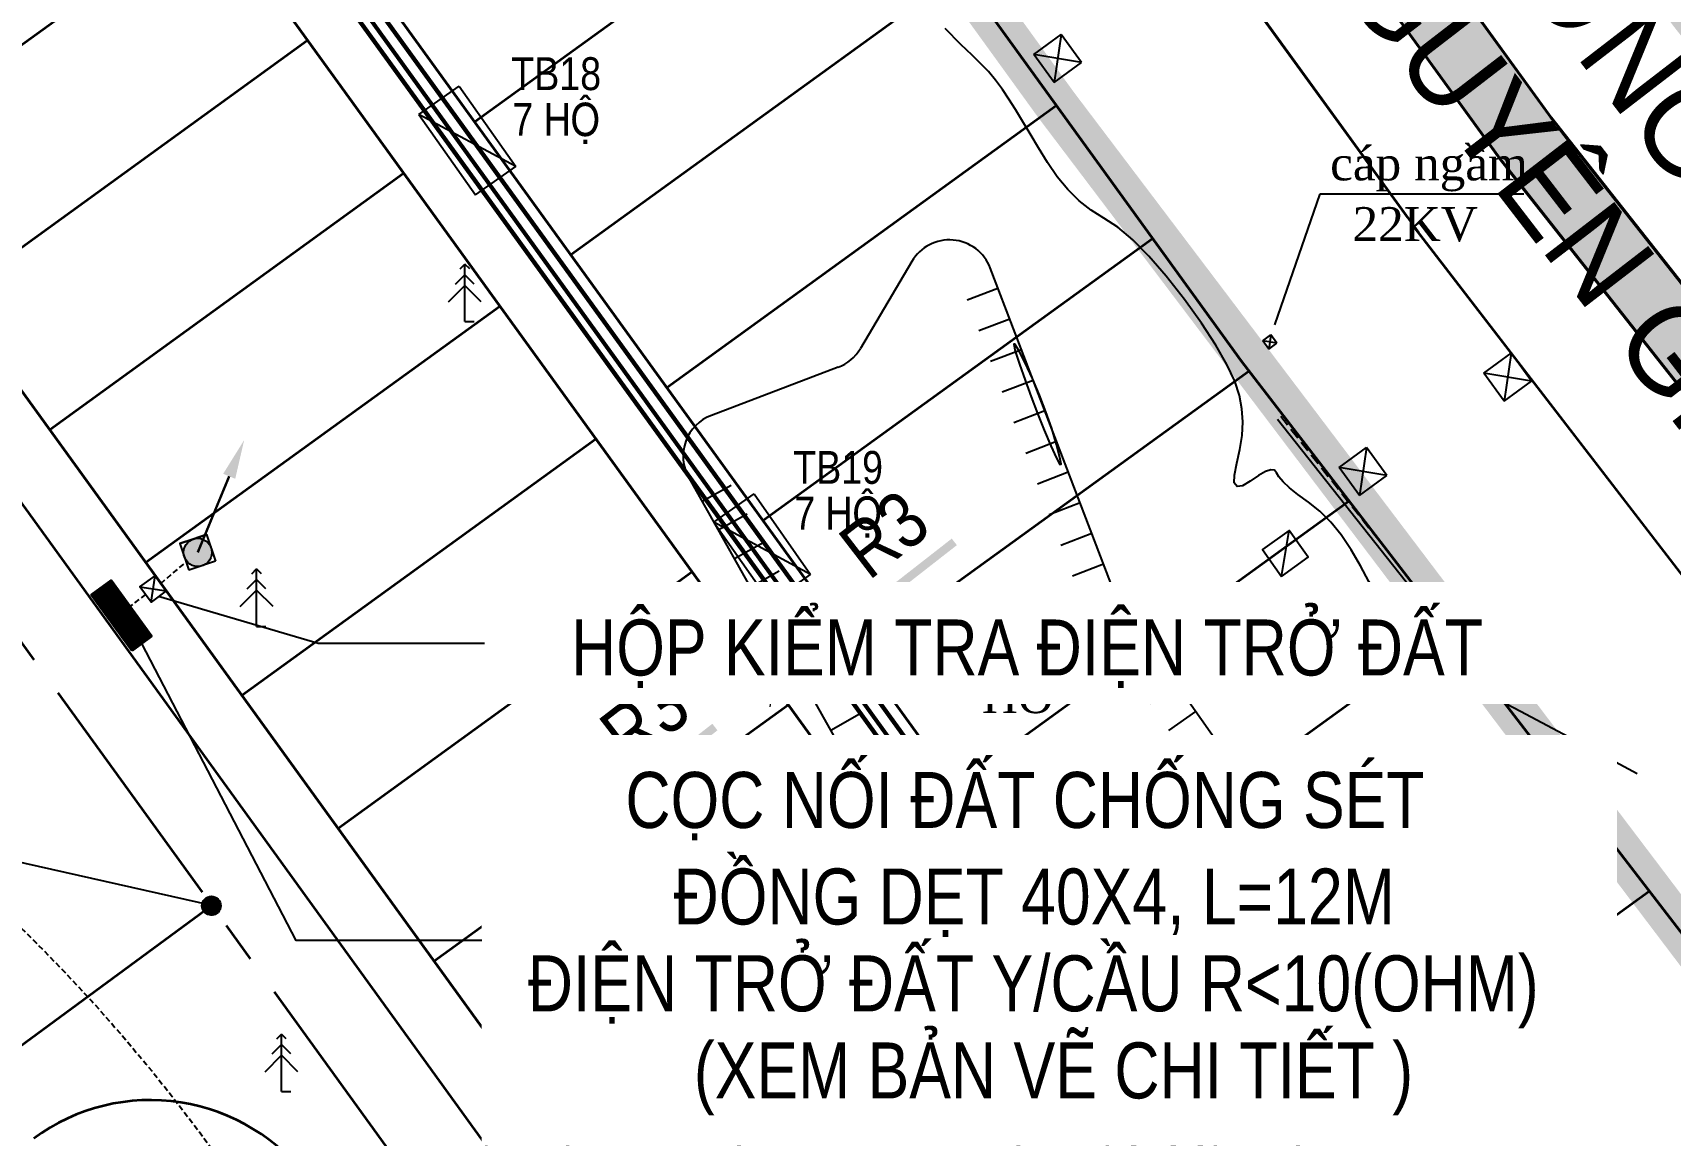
# Model space of a CAD drawing. Extents: x 22709 to 568895, y -41029 to 1932533.
# Drawn here: x 560950.2 to 561025.1, y 1930991.2 to 1931041.6 of the extents above; entities that cross this region are included whole.
import ezdxf
from ezdxf.enums import TextEntityAlignment as Align

# ---------------------------------------------------------------- set-up
doc = ezdxf.new("R2010")
doc.units = ezdxf.units.MI
doc.header["$MEASUREMENT"] = 0
doc.set_wipeout_variables(frame=1)
doc.header["$PDMODE"] = 1
for name, pattern in [('BORDER2', [0.875, 0.25, -0.125, 0.25, -0.125, 0, -0.125]), ('CENTER2', [1.125, 0.75, -0.125, 0.125, -0.125]), ('CONTINOUS', [0]), ('DASHED', [0.75, 0.5, -0.25]), ('DASHED2', [0.375, 0.25, -0.125]), ('DASHEDX2', [1.5, 1, -0.5])]:
    doc.linetypes.add(name, pattern=pattern)
doc.layers.get('0').update_dxf_attribs({"color": 8, "linetype": 'CONTINUOUS'})
doc.layers.get('DEFPOINTS').update_dxf_attribs({"color": 8, "linetype": 'CONTINUOUS'})
for name, color, linetype in [('1-chieurong', 8, 'CONTINUOUS'), ('1-cotTK', 8, 'CONTINUOUS'), ('1-RANH GIOI QH DX', 8, 'BORDER2'), ('CHUDIEN', 8, 'CONTINUOUS'), ('DIA VAT', 8, 'CONTINOUS'), ('DIA VAT.MOI', 8, 'CONTINUOUS'), ('DM CON', 8, 'CONTINUOUS'), ('ELEC - TEXT', 84, 'CONTINUOUS'), ('ELECTRICAL DEVICE', 140, 'CONTINUOUS'), ('GPC', 8, 'CONTINUOUS'), ('ho', 8, 'CONTINUOUS'), ('ho bom', 8, 'CONTINUOUS'), ('hoga', 8, 'CONTINUOUS'), ('lang mo', 8, 'CONTINUOUS'), ('LE DUONG', 8, 'CONTINUOUS'), ('LE DUONG.QH', 8, 'CONTINUOUS'), ('MATCAT', 8, 'CONTINUOUS'), ('Phan cach.QH', 8, 'CONTINUOUS'), ('PHI LAO', 8, 'CONTINUOUS'), ('Thietbidien', 8, 'CONTINUOUS')]:
    doc.layers.add(name, color=color, linetype=linetype)
for name, color, linetype, lineweight in [('1-nghiktHC', 8, 'CONTINUOUS', 60), ('10-TIM', 8, 'CENTER2', 35), ('13-PLO', 8, 'CONTINUOUS', 35), ('4-LE TRONG', 8, 'CONTINUOUS', 40), ('7-LE NGOAI', 8, 'CONTINUOUS', 35), ('7-TEXT', 8, 'CONTINUOUS', 0), ('84- CX DAI PHAN CACH', 8, 'CONTINUOUS', 50), ('CHONG SET', 50, 'CONTINUOUS', 35), ('D-S-DÂY ĐIỆN 1.5', 200, 'DASHED2', 40), ('EC04', 8, 'CONTINUOUS', 53), ('hlengoai', 8, 'CONTINUOUS', 0), ('hletrong', 8, 'CONTINUOUS', 0)]:
    doc.layers.add(name, color=color, linetype=linetype, lineweight=lineweight)
doc.styles.add('HELV', font='VHHELS.TTF')
doc.styles.add('HHH', font='VNTIMEI.TTF', dxfattribs={"height": 0.5})
doc.styles.add('K1', font='VHARIALN.TTF', dxfattribs={"height": 250})
doc.styles.add('L1', font='vntimeh.shx', dxfattribs={"width": 0.7})
doc.styles.get("Standard").update_dxf_attribs({"font": 'vntimeh.shx'})
doc.styles.add('Tung', font='VHARIAL.TTF', dxfattribs={"width": 0.8})
doc.styles.add('VNARIAL', font='VHARIALN.TTF')
doc.linetypes.add('EN04M', pattern='A,4.505488999999998,-0.8899729999999998,2.289536999999999,[1,CHEO22.shx,S=0.8981279999999999,R=0,X=0,Y=0.012726],2.215951,-0.9474869999999999,["0.4KV",Standard,S=2,R=359.997854,X=0,Y=-0.8124119999999999],-8.615751,2.099565999999998,[1,CHEO22.shx,S=0.8981279999999999,R=0,X=0,Y=-0.055311],2.405923,-0.8899729999999998', length=24.85965)
doc.dimstyles.new('chieu rong', dxfattribs={"dimtxt": 1.5, "dimasz": 1.5, "dimexe": 1, "dimexo": 1, "dimgap": 0.3, "dimtad": 1, "dimdec": 1, "dimzin": 0, "dimdsep": 46, "dimtxsty": 'L1', "dimblk": 'OBLIQUE', "dimcen": 1, "dimclrd": 37, "dimclre": 37, "dimclrt": 7, "dimadec": 0, "dimazin": 0, "dimtfac": 1, "dimtdec": 1, "dimtofl": 0, "dimtmove": 2, "dimatfit": 3, "dimldrblk": 'ARCHTICK', "dimfxl": 1, "dimtfill": 1, "dimtolj": 1, "dimtzin": 0, "dimlwd": 5, "dimlwe": 5, "dimarcsym": 0})
doc.dimstyles.get("Standard").update_dxf_attribs({"dimtxt": 0.18, "dimasz": 0.18, "dimexe": 0.18, "dimexo": 0.0625, "dimgap": 0.09, "dimtad": 0, "dimtih": 1, "dimtoh": 1, "dimdec": 4, "dimzin": 0, "dimdsep": 46, "dimtxsty": 'Standard', "dimcen": 0.09, "dimadec": 0, "dimazin": 0, "dimtfac": 1, "dimtdec": 4, "dimtofl": 0, "dimtmove": 0, "dimatfit": 3, "dimfxl": 1, "dimtolj": 1, "dimtzin": 0, "dimarcsym": 0})
pattern_1 = [(37.5, (561075.492941, 1927460.097698), (-0.0188980074328825, 0.5780471307039475), [0, -0.456, 0, -0.51, 0, -0.4875]), (7.499999999999999, (561075.492941, 1927460.097698), (0.5309330115803182, 0.8466438195689221), [0, -0.2459999999999999, 0, -0.4110000000000001, 0, -0.1575]), (327.5, (561075.1239410001, 1927460.097698), (0.9342425585254485, 0.0016977160610895), [0, -0.15, 0, -0.5400000000000001, 0, -0.705]), (317.5, (561075.1239410001, 1927460.097698), (0.901837981371688, 0.2633026694802748), [0, -0.075, 0, -0.354, 0, -0.4050000000000001])]
pattern_2 = [(81.09348963631521, (571712.7123730296, 1931486.913922888), (-0.0017366172891872, 0.0002721491797756), [])]

# ---------------------------------------------------------------- blocks, each defined once
blk = doc.blocks.new('hg')
at = {"layer": 'hoga'}
for p, q in [((568234.7607970869, 1931184.467451771, -3.140999999923204), (568236.008326476, 1931185.379229732, -3.140999999923204)), ((568236.008326476, 1931185.379229732, -3.140999999999999), (568235.6963093587, 1931183.187448192, -0.0489999999999999)), ((568236.9438387477, 1931184.099226152, -0.0489999999999999), (568236.008326476, 1931185.379229732, -3.140999999999999)), ((568236.9438387479, 1931184.099226152, -0.0489999999999999), (568234.7607970871, 1931184.467451771, -0.0489999999999999)), ((568235.6963093587, 1931183.187448192, -0.0489999999999999), (568234.7607970871, 1931184.467451771, -3.140999999999999)), ((568235.6963093585, 1931183.187448192, -0.0489999999999999), (568236.9438387477, 1931184.099226152, -0.0489999999999999))]:
    blk.add_line(p, q, dxfattribs=at)
blk = doc.blocks.new('hgd')
at = {"layer": 'hoga'}
for p, q in [((568281.1367437508, 1931129.128233843, 2.677200000023038), (568281.5110025676, 1931129.401767231, 2.677200000023038)), ((568281.5110025676, 1931129.401767231, 2.677199999999999), (568281.4173974325, 1931128.744232769, 3.604799999999999)), ((568281.7916562492, 1931129.017766157, 3.604799999999999), (568281.5110025676, 1931129.401767231, 2.677199999999999)), ((568281.7916562492, 1931129.017766157, 3.604799999999999), (568281.1367437508, 1931129.128233843, 3.604799999999999)), ((568281.4173974325, 1931128.744232769, 3.604799999999999), (568281.1367437508, 1931129.128233843, 2.677199999999999)), ((568281.4173974325, 1931128.744232769, 3.604800000023037), (568281.7916562492, 1931129.017766157, 3.604800000023037))]:
    blk.add_line(p, q, dxfattribs=at)
blk = doc.blocks.new('t')
at = {"layer": 'ho bom', "color": 250}
blk.add_line((0, 1.511998207308351), (0, 0), dxfattribs=at)
blk = doc.blocks.new('ht')
at = {"layer": 'DIA VAT'}
for p, q in [((568284.6123292777, 1930957.260365096), (568285.5808112726, 1930957.532663707)), ((568286.9556271106, 1930957.260365096), (568284.6123292777, 1930957.260365096)), ((568284.6123292777, 1930957.260365096), (568285.5808112726, 1930956.988066484)), ((568287.7975409201, 1930957.260365096), (568290.140838753, 1930957.260365096)), ((568290.140838753, 1930957.260365096), (568289.172356758, 1930957.532663707)), ((568290.140838753, 1930957.260365096), (568289.172356758, 1930956.988066484))]:
    blk.add_line(p, q, dxfattribs=at)
blk.add_circle((568287.3765840153, 1930957.260365096), 0.4209569047753208, dxfattribs=at)
blk = doc.blocks.new('PL')
at = {"layer": 'PHI LAO', "color": 250, "linetype": 'Continuous'}
blk.add_line((569625.7270476056, 1929989.67176833), (569626.1474151057, 1929989.67176833), dxfattribs=at)
for points in [[(569625.5081871056, 1929992.07791383), (569625.7270476056, 1929992.29676833)], [(569625.9458991057, 1929992.07791383), (569625.7270476056, 1929992.29676833)], [(569625.7270476056, 1929989.67176833), (569625.7270476056, 1929992.29676833)], [(569625.3008496056, 1929991.38677683), (569625.7270476056, 1929991.81297483)], [(569626.1532366057, 1929991.38677683), (569625.7270476056, 1929991.81297483)], [(569624.9770476057, 1929990.57530983), (569625.7270476056, 1929991.32530533)], [(569626.4770476057, 1929990.57530983), (569625.7270476056, 1929991.32530533)]]:
    blk.add_lwpolyline(points, dxfattribs=at)
blk = doc.blocks.new('cvnfgj')
at = {"layer": '1-cotTK', "lineweight": -3}
h = blk.add_hatch(dxfattribs=at)
h.set_pattern_fill('ANSI31', scale=0.1, style=0)
h.set_pattern_definition([(45, (561075.492941, 1927460.097698), (-0.0088388347648318, 0.0088388347648318), [])])
edge = h.paths.add_edge_path()
edge.add_arc((568402.5610226087, 1930175.794068152), 0.4300330221135457, 0, 360)
at = {"layer": '1-cotTK', "color": 7, "lineweight": -3}
blk.add_circle((568402.5610226087, 1930175.794068152, -28.47411586189213), 0.4300330221135457, dxfattribs=at)
blk = doc.blocks.new('_Oblique')
at = {"color": 0, "linetype": 'ByBlock', "lineweight": -2}
blk.add_line((-0.5, -0.5), (0.5, 0.5), dxfattribs=at)
blk = doc.blocks.new('*D115')
at = {"layer": '1-chieurong', "color": 37, "lineweight": 5, "transparency": 16777216}
for p, q in [((568342.5283019006, 1931002.473601664), (568342.5283019005, 1931002.473601665)), ((568339.874727845, 1930999.317885465), (568343.1147307676, 1931001.663600934)), ((568339.2882989779, 1931000.127886196), (568339.2882989778, 1931000.127886196))]:
    blk.add_line(p, q, dxfattribs=at)
at = {"layer": 'DEFPOINTS', "color": 0, "lineweight": -3, "transparency": 16777216}
for p in [(568343.1147307678, 1931001.663600934), (568343.1147307676, 1931001.663600934)]:
    blk.add_point(p, dxfattribs=at)
at = {"layer": '1-chieurong', "color": 37, "lineweight": 5, "transparency": 16777216, "xscale": 1.5, "yscale": 1.5, "zscale": 1.5}
for p, rotation in [((568343.1147307676, 1931001.663600934), 35.90399719184759), ((568339.874727845, 1930999.317885465), 215.9039971918476)]:
    blk.add_blockref('_Oblique', p, dxfattribs=dict(at, rotation=rotation))
at = {"layer": '1-chieurong', "color": 7, "lineweight": -3, "transparency": 16777216, "insert": (568340.8789789957, 1931001.341243967), "char_height": 1.5, "attachment_point": 5, "rotation": 35.903997191847594, "style": 'L1', "bg_fill": 3, "box_fill_scale": 1.25, "bg_fill_color": 9, "bg_fill_true_color": 13158600, "bg_fill_transparency": 0}
blk.add_mtext('\\A1;4.0', dxfattribs=at)
at = {"layer": 'DEFPOINTS', "color": 0, "lineweight": -3, "transparency": 16777216}
blk.add_point((568339.8747278451, 1930999.317885465), dxfattribs=at)
blk = doc.blocks.new('_ARCHTICK')
at = {"color": 0, "linetype": 'ByBlock', "const_width": 0.15}
blk.add_lwpolyline([(-0.5, -0.5), (0.5, 0.5)], dxfattribs=at)
blk = doc.blocks.new('Tu ha the')
at = {"color": 1, "linetype": 'CONTINOUS'}
blk.add_solid([(-1.499999999941792, -0.3684468779829331), (1.499999999883584, 1.131553122366312), (-1.499999999941792, 1.131553122366312), (-1.499999999592546, -0.3684468779829331)], dxfattribs=at)
at = {"layer": 'Thietbidien', "color": 1}
for p, q in [((-1.499999999941792, -0.3684468779829331), (-1.499999999941792, 1.131553122366312)), ((-1.499999999941792, 1.131553122366312), (1.499999999883584, 1.131553122366312)), ((1.499999999883584, 1.131553122366312), (-1.499999999941792, -0.3684468779829331)), ((1.499999999883584, -0.3684468772844411), (1.499999999883584, 1.131553122366312)), ((-1.499999999941792, -0.3684468779829331), (1.499999999883584, -0.3684468772844411))]:
    blk.add_line(p, q, dxfattribs=at)
blk = doc.blocks.new('A$C5C0861BC')
at = {"layer": '1-nghiktHC', "color": 8, "lineweight": -3, "const_width": 0.2, "flags": 128}
for points in [[(213.6526206306139, 319.5149528051516), (273.5130706417099, 236.8256225304467)], [(212.8425391260957, 318.9286355145996), (272.7030699103329, 236.2391936625609)]]:
    blk.add_lwpolyline(points, dxfattribs=at)
blk = doc.blocks.new('KIMTHUSET')
at = {"layer": 'ELECTRICAL DEVICE', "ltscale": 20}
blk.add_hatch(color=256, dxfattribs=at).paths.add_polyline_path([(-255372.263713746, 1086172.681944437, 1), (-256524.5204463899, 1086172.681944437, 1)])
at = {"layer": 'ELECTRICAL DEVICE', "ltscale": 20, "const_width": 100}
blk.add_lwpolyline([(-253745.786806156, 1088711.389409285), (-255948.3920800679, 1086172.681944437)], dxfattribs=at)
at = {"layer": 'ELECTRICAL DEVICE', "ltscale": 20}
for points in [[(-255948.3920800679, 1086748.810310759), (-256524.5204463897, 1086748.810310759), (-256524.5204463897, 1086748.810310759), (-255948.3920800679, 1086748.810310759)], [(-255948.3920800679, 1086748.810310759), (-255372.2637137461, 1086748.810310759), (-255372.2637137461, 1086748.810310759), (-255948.3920800679, 1086748.810310759)]]:
    blk.add_lwpolyline(points, close=True, dxfattribs=at)
for points in [[(-256524.5204463897, 1086748.810310759), (-256524.5204463897, 1085596.553578115)], [(-255372.2637137461, 1086748.810310759), (-255372.2637137461, 1085596.553578115)], [(-255372.2637137461, 1085596.553578115), (-256524.5204463897, 1085596.553578115)]]:
    blk.add_lwpolyline(points, dxfattribs=at)
blk.add_circle((-255948.3920800679, 1086172.681944437), 576.1283663219773, dxfattribs=at)
blk.add_solid([(-253947.2099320937, 1088886.145912593), (-252697.2477863074, 1089919.928164913), (-253544.3636802178, 1088536.632905977)], dxfattribs=at)
blk = doc.blocks.new('tmb')
at = {"layer": '84- CX DAI PHAN CACH', "lineweight": -3}
h = blk.add_hatch(dxfattribs=at)
h.set_pattern_fill('AR-SAND', color=256, scale=0.3, style=0)
h.set_pattern_definition(pattern_1)
edge = h.paths.add_edge_path()
edge.add_line((568420.6881710046, 1931011.44902123), (568397.4520856208, 1931040.882561432))
edge.add_line((568397.4520856208, 1931040.882561432), (568343.2980818425, 1931115.672851949))
edge.add_line((568343.2980818425, 1931115.672851949), (568285.4957553798, 1931195.503819945))
edge.add_arc((568284.2828079748, 1931194.621099236), 1.500145745017101, 36.04520038595083, 211.2933239623365)
edge.add_line((568283.000904396, 1931193.841894211), (568304.3896404722, 1931164.293119966))
edge.add_line((568304.3896404722, 1931164.293119966), (568338.793577476, 1931116.763702421))
edge.add_line((568338.793577476, 1931116.763702421), (568378.2420873106, 1931062.265152002))
edge.add_line((568378.2420873106, 1931062.265152002), (568389.9605156719, 1931046.076014274))
edge.add_line((568389.9605156719, 1931046.076014274), (568418.3393466879, 1931009.594759663))
edge.add_arc((568419.5137588464, 1931010.521890446), 1.49626715779128, 218.289059867503, 398.2890598675031)
h = blk.add_hatch(dxfattribs=at)
h.set_pattern_fill('AR-SAND', color=256, scale=0.3, style=0)
h.set_pattern_definition(pattern_1)
edge = h.paths.add_edge_path()
edge.add_line((568404.9940935022, 1930999.059450612), (568381.0202672482, 1931029.429730389))
edge.add_line((568381.0202672482, 1931029.429730389), (568318.8897726117, 1931115.26328682))
edge.add_line((568318.8897726117, 1931115.26328682), (568269.3651779155, 1931183.681736061))
edge.add_arc((568273.3519187854, 1931186.699109975), 4.999864808108835, 36.03810315254748, 217.1203405892227, ccw=False)
edge.add_line((568277.3949390826, 1931189.640646135), (568336.6080016166, 1931107.833389547))
edge.add_line((568336.6080016166, 1931107.833389547), (568388.9672162934, 1931035.495234307))
edge.add_line((568388.9672162934, 1931035.495234307), (568412.8404461539, 1931005.253694284))
edge.add_arc((568408.9172698279, 1931002.156572449), 4.998347341993167, -141.7109401278327, 38.2890598642291, ccw=False)
h = blk.add_hatch(dxfattribs=at)
h.set_pattern_fill('AR-SAND', color=256, scale=0.3, style=0)
h.set_pattern_definition(pattern_1)
h.paths.add_polyline_path([(568261.0669240517, 1931178.127259608, -1.000000080705073), (568263.4970391372, 1931179.886390266), (568375.9969320085, 1931024.47571278), (568399.4969749606, 1930994.719831919, -1.000010869281117), (568397.1427830115, 1930992.860543967), (568373.6012759709, 1931022.668979375)])
at = {"layer": '1-cotTK', "lineweight": -3, "ltscale": 15, "flags": 128}
blk.add_lwpolyline([(568314.1802850662, 1930989.193072539), (568298.9187171035, 1930992.622329879), (568291.8770573685, 1930992.622329879)], dxfattribs=at)
at = {"layer": '1-RANH GIOI QH DX', "linetype": 'DASHED2', "ltscale": 30, "const_width": 2}
blk.add_lwpolyline([(568411.6777128491, 1930949.543419561), (568385.6006234281, 1930982.494340261), (568352.8205288406, 1931025.772742314), (568320.8601554664, 1931069.917782293), (568234.4536245456, 1931189.275610576), (567924.0263956169, 1930964.639814582), (568247.6966489343, 1930518.198907643), (568559.1923691398, 1930762.668942779), (568544.9471966891, 1930780.726555058), (568483.9316120076, 1930858.071759193), (568469.3740379518, 1930876.528842763)], close=True, dxfattribs=at)
at = {"layer": '10-TIM', "ltscale": 15}
for p, q in [((568198.290357132, 1931149.265216936), (568354.497929512, 1930933.504610923)), ((568314.1661036588, 1930989.182626437), (568048.2391192619, 1930793.299348319))]:
    blk.add_line(p, q, dxfattribs=at)
at = {"layer": '13-PLO'}
for p, q in [((568326.1969583463, 1931025.018442243), (568344.0180569049, 1931037.918382016)), ((568297.9603464366, 1931023.09652969), (568314.1613451262, 1931034.823747665)), ((568330.5946650873, 1931018.943067734), (568348.4157636455, 1931031.843007507)), ((568302.3580531776, 1931017.021155182), (568318.5590518669, 1931028.748373157)), ((568334.9923718283, 1931012.867693225), (568352.8134703864, 1931025.767632998)), ((568306.7557599179, 1931010.945780672), (568322.9567586079, 1931022.672998648)), ((568339.3900785686, 1931006.792318717), (568357.2111771272, 1931019.692258489)), ((568311.1534666586, 1931004.870406164), (568327.3544653486, 1931016.597624139)), ((568343.795863258, 1931000.722791493), (568361.6308369699, 1931013.632774902)), ((568315.5511734, 1930998.795031655), (568331.7521720896, 1931010.52224963)), ((568348.1940797772, 1930994.647785991), (568366.2077121591, 1931007.687092858)), ((568319.9488801403, 1930992.719657146), (568336.1498788304, 1931004.446875121)), ((568352.5922962966, 1930988.572780489), (568370.7845873483, 1931001.741410814)), ((568324.3465868814, 1930986.644282637), (568340.5475855712, 1930998.371500613)), ((568356.9905128164, 1930982.497774988), (568375.3614625374, 1930995.79572877)), ((568328.7442936219, 1930980.568908129), (568344.945292312, 1930992.296126104)), ((568361.3887293357, 1930976.422769486), (568379.9383377269, 1930989.850046726)), ((568333.1420003627, 1930974.49353362), (568349.3429990527, 1930986.220751595)), ((568337.5397071039, 1930968.418159111), (568353.7407057937, 1930980.145377086))]:
    blk.add_line(p, q, dxfattribs=at)
at = {"layer": '4-LE TRONG', "ltscale": 0.5}
for p, q in [((568250.5516258634, 1931167.030942198), (568361.2753851097, 1931014.094531812)), ((568213.2878764695, 1931140.060346706), (568347.6182362505, 1930954.51748607)), ((568303.0390568445, 1931057.017842474), (568369.8745584179, 1930964.701778004)), ((568299.7988570951, 1931054.672398872), (568366.6538621126, 1930962.329395406))]:
    blk.add_line(p, q, dxfattribs=at)
at = {"layer": '4-LE TRONG', "ltscale": 0.5, "extrusion": (0.0101950518824181, 0.0036732709036342, 0.9999412822751063)}
blk.add_line((568385.6006234281, 1930982.494340261), (568361.2753851097, 1931014.094531812), dxfattribs=at)
at = {"layer": '7-LE NGOAI'}
blk.add_line((568375.9969320085, 1931024.47571278), (568263.497039139, 1931179.886390264), dxfattribs=at)
at = {"layer": '7-LE NGOAI', "linetype": 'Continuous'}
blk.add_line((568373.6012759709, 1931022.668979375), (568261.0669240516, 1931178.127259608), dxfattribs=at)
at = {"layer": '7-LE NGOAI', "ltscale": 0.5}
blk.add_line((568259.8243293877, 1931171.275452503), (568369.3753924166, 1931019.958820484), dxfattribs=at)
at = {"layer": '7-LE NGOAI', "ltscale": 0.5, "extrusion": (0.0101951162841566, 0.0036730921536502, 0.9999412822751063)}
blk.add_line((568345.7293489024, 1930951.98797372), (568210.2820368964, 1931139.118985993), dxfattribs=at)
at = {"layer": '7-LE NGOAI', "extrusion": (0.0101951162841566, 0.0036730921536502, 0.9999412822751063)}
for p, q in [((568399.4969943729, 1930994.719807339), (568375.9969320085, 1931024.47571278)), ((568397.142783808, 1930992.860542959), (568373.6012759709, 1931022.668979375))]:
    blk.add_line(p, q, dxfattribs=at)
at = {"layer": '7-LE NGOAI', "ltscale": 0.5, "extrusion": (0.0101950518824181, 0.0036732709036342, 0.9999412822751063)}
blk.add_line((568391.0190141976, 1930991.849320841), (568369.1995160496, 1931020.194380076), dxfattribs=at)
at = {"layer": '7-LE NGOAI', "ltscale": 0.5}
blk.add_arc((568311.3831813257, 1930971.29708913), 9, 35.89918956042942, 126.3755644986307, dxfattribs=at)
at = {"layer": 'DIA VAT'}
for p, q in [((568362.9262000001, 1931011.433, 3.141), (568369.3482, 1931003.323, 3.141)), ((568363.1115642572, 1931004.239981864), (568363.4625936163, 1931006.332057004))]:
    blk.add_line(p, q, dxfattribs=at)
at = {"layer": 'DIA VAT', "linetype": 'DASHED'}
blk.add_line((568363.0829942666, 1931011.557159406, 3.141), (568369.5049942666, 1931003.447159406, 3.141), dxfattribs=at)
at = {"layer": 'DIA VAT', "linetype": 'DASHED2'}
blk.add_line((568289.3632, 1930955.923, 3.141), (568367.483099803, 1930981.917949054, 3.092), dxfattribs=at)
at = {"layer": 'DIA VAT'}
blk.add_lwpolyline([(568363.1115642572, 1931004.239981864), (568364.3331165066, 1931005.110504754), (568363.4625936163, 1931006.332057004), (568362.2410413672, 1931005.461534113)], close=True, dxfattribs=at)
at = {"layer": 'DM CON', "elevation": 3.5}
blk.add_lwpolyline([(568379.3901848681, 1930995.20885138), (568376.9777555708, 1930996.509492366), (568374.052895731, 1930998.05690971), (568371.8628136698, 1930999.205899409), (568370.4207462233, 1930999.954501123), (568369.6787923588, 1931000.33237952), (568369.3363090466, 1931000.519482967), (568369.0921118325, 1931000.695917629), (568368.8945097222, 1931000.892452748), (568368.7345412007, 1931001.113597631), (568368.610128173, 1931001.355638875), (568368.5177635852, 1931001.591786748), (568368.4541373855, 1931001.795133411), (568368.4185504928, 1931001.961138704), (568368.4101184732, 1931002.089469523), (568368.4242338038, 1931002.182667387), (568368.4341357814, 1931002.256314513), (568368.4130609806, 1931002.32605674), (568368.3563828219, 1931002.394880907), (568368.2631052533, 1931002.465062221), (568368.1318785406, 1931002.54726508), (568367.9556003339, 1931002.703200664), (568367.7271959016, 1931002.994498628), (568367.4455088382, 1931003.431252712), (568367.1106754442, 1931004.012395694), (568366.7246699261, 1931004.721430501), (568366.2992012234, 1931005.460441919), (568365.8460208939, 1931006.131485182), (568365.3674014746, 1931006.717856361), (568364.8652266276, 1931007.217276637), (568364.3485257904, 1931007.632777036), (568363.8695919242, 1931007.984822532), (568363.4806554171, 1931008.293929463), (568363.1903076943, 1931008.563488392), (568362.9978669186, 1931008.793326364), (568362.8906506414, 1931008.979015085), (568362.7932460093, 1931009.094157748), (568362.6302649372, 1931009.11243283), (568362.3891983593, 1931009.029939018), (568362.0703799642, 1931008.849589949), (568361.6883209487, 1931008.592768768), (568361.3297548078, 1931008.384860712), (568361.0814113495, 1931008.351205606), (568360.9577759668, 1931008.512868761), (568360.95903121, 1931008.870902197), (568361.0717869874, 1931009.41055273), (568361.2155201981, 1931010.042249227), (568361.3096208301, 1931010.676371203), (568361.3400904099, 1931011.297819968), (568361.3035481113, 1931011.905623882), (568361.1937074503, 1931012.509051784), (568360.9762303471, 1931013.164688353), (568360.6168974019, 1931013.929094351), (568360.1102528905, 1931014.811371192), (568359.4577818665, 1931015.809566606), (568358.6738503792, 1931016.902865549), (568357.8431696641, 1931017.96833003), (568357.0504694099, 1931018.88305809), (568356.3102448297, 1931019.626486912), (568355.6247375142, 1931020.198141555), (568354.9929017934, 1931020.615735175), (568354.4062220576, 1931020.986021665), (568353.8561204436, 1931021.415803468), (568353.3411155067, 1931021.923133598), (568352.8608964434, 1931022.509527695), (568352.4150798749, 1931023.166026589), (568352.0016763336, 1931023.837359614), (568351.6186873475, 1931024.468188129), (568351.2656665077, 1931025.049077105), (568350.9419338322, 1931025.578755039), (568350.6438558408, 1931026.05902791), (568350.3503116308, 1931026.502003111), (568350.0401227487, 1931026.919909507), (568349.7092528611, 1931027.315403383), (568349.3546624174, 1931027.692193577), (568348.9621504489, 1931028.069876829), (568348.4495506936, 1931028.562324757), (568347.7348532774, 1931029.283263336)], dxfattribs=at)
at = {"layer": 'DM CON'}
for points, elevation in [([(568352.8220915765, 1931009.640401246), (568352.9799031172, 1931009.353065441), (568353.0326223312, 1931009.365268464), (568352.9797339117, 1931009.676891035), (568352.8263554347, 1931010.266583898), (568352.6037102211, 1931011.006368375), (568352.3431027745, 1931011.768089873), (568352.0502288552, 1931012.529146291), (568351.7279511763, 1931013.282098638), (568351.3877565484, 1931014.004898724), (568351.0956957842, 1931014.572715529), (568350.9177632815, 1931014.860899676), (568350.8650440675, 1931014.848696653), (568350.9380534493, 1931014.53622574), (568351.1287993741, 1931013.944957385), (568351.3888120359, 1931013.203597417), (568351.6695404446, 1931012.441027576), (568351.9624143639, 1931011.679971159), (568352.2645710804, 1931010.927867155), (568352.5673982605, 1931010.206642559)], 3), ([(568356.9941745086, 1930981.282506199), (568357.0089405098, 1930981.215813846), (568357.016337587, 1930981.15634755), (568357.0162733794, 1930981.104527434), (568357.0087821892, 1930981.060267276), (568356.994164521, 1930981.022621567), (568356.9727247135, 1930980.990638077), (568356.9445287012, 1930980.964175145), (568356.9096652922, 1930980.943335369), (568356.8686037468, 1930980.92887872), (568356.8240698217, 1930980.925257607), (568356.778794299, 1930980.936917206), (568356.7332878978, 1930980.964557839), (568356.6878768709, 1930981.007940465), (568356.6440166438, 1930981.064924203), (568356.6101036055, 1930981.122911627), (568356.5945256203, 1930981.169309767), (568356.5986677893, 1930981.202014508), (568356.6224535923, 1930981.220997391), (568356.6640367882, 1930981.228191012), (568356.712420243, 1930981.235215438), (568356.7566034921, 1930981.253687509), (568356.794712816, 1930981.285513173), (568356.8265143231, 1930981.330511345), (568356.8524721948, 1930981.385684783), (568356.8756093559, 1930981.433240086), (568356.8989534209, 1930981.455386117), (568356.9230072643, 1930981.449144307), (568356.9477585978, 1930981.414440518), (568356.9726304926, 1930981.353806529)], 0.5)]:
    blk.add_lwpolyline(points, close=True, dxfattribs=dict(at, elevation=elevation))
at = {"layer": 'GPC'}
for p, q in [((568574.4651300018, 1930773.14209671), (568375.4605368373, 1931025.211578537)), ((568572.1105171856, 1930771.283160884), (568373.067156447, 1931023.401747721))]:
    blk.add_line(p, q, dxfattribs=at)
at = {"layer": 'hlengoai', "linetype": 'Continuous', "extrusion": (0.0101950518824181, 0.0036732709036342, 0.9999412822751063)}
for p, q in [((568574.4301319299, 1930773.128953077, -4.089370512132116), (568375.420560535, 1931025.201520623, -2.986323666232615)), ((568572.0757163622, 1930771.270023133, -4.058536959512461), (568373.0273280342, 1931023.391757579, -2.955274963676673))]:
    blk.add_line(p, q, dxfattribs=at)
at = {"layer": 'hletrong', "extrusion": (0.0101950518824181, 0.0036732709036342, 0.9999412822751063)}
for p, q in [((568368.8565869412, 1931020.63986906), (568257.0324308447, 1931175.125049003)), ((568368.856587049, 1931020.639869043), (568257.0324309524, 1931175.125048986)), ((568368.8565870492, 1931020.639869043), (568257.0324309526, 1931175.125048986))]:
    blk.add_line(p, q, dxfattribs=at)
at = {"layer": 'ho', "extrusion": (-0.0035225034665635, -0.0039220661872513, 0.999986104586534), "elevation": -9572.464875546402, "flags": 128}
blk.add_lwpolyline([(568346.2803127411, 1930995.647603968, 0.627970502724071), (568342.690029198, 1930995.949467206)], format="xyb", dxfattribs=at)
at = {"layer": 'ho', "extrusion": (0.8611838486555132, -0.5082935950952736, 0), "elevation": -492073.8351161559, "flags": 128}
blk.add_lwpolyline([(1951848.801274454, 3.119565897862383), (1951844.169746539, 3.095629430654333)], dxfattribs=at)
at = {"layer": 'ho', "extrusion": (-0.9339583158244003, -0.3573819585575772, 0), "elevation": -1220926.133898037, "flags": 128}
blk.add_lwpolyline([(-1600356.688385599, 3.092598218412829), (-1600372.67317634, 3.131028861104743)], dxfattribs=at)
at = {"layer": 'ho', "extrusion": (0.002929310976369, -0.0077299768845334, 0.9999658327135824), "elevation": -13258.74722507247, "flags": 128}
blk.add_lwpolyline([(568340.3896505908, 1930969.000344635, 0.1704673952860341), (568341.4032986296, 1930969.854013166)], format="xyb", dxfattribs=at)
at = {"layer": 'ho', "flags": 128}
for points, elevation in [([(568342.837295188, 1931013.799138633), (568337.0380741032, 1931011.601496617)], 3.0920000000044), ([(568355.1772196882, 1930979.731903142), (568364.0180614725, 1930988.263904261)], 3.140999999999888)]:
    blk.add_lwpolyline(points, dxfattribs=dict(at, elevation=elevation))
at = {"layer": 'ho', "extrusion": (-0.0004661298518078, 0.0012300411288094, 0.9999991348605171), "elevation": 2113.396828039593, "flags": 128}
blk.add_lwpolyline([(568336.9777719865, 1931010.462742705, 0.4587193966148568), (568335.9427338238, 1931007.613098265)], format="xyb", dxfattribs=at)
at = {"layer": 'ho', "extrusion": (0.8718828981674027, 0.4897144187005427, 0), "elevation": 1441165.269878532, "flags": 128}
blk.add_lwpolyline([(1405291.171600785, 3.095022716933625), (1405258.414615693, 3.137630495887647)], dxfattribs=at)
at = {"layer": 'ho', "extrusion": (-0.0191560671656006, -0.0099037335038127, 0.9997674535377877), "elevation": -30008.50757903806, "flags": 128}
blk.add_lwpolyline([(-1454298.144715025, 1391372.901222605, 0.0619668603869956), (-1454297.650912318, 1391372.907176203)], format="xyb", dxfattribs=at)
at = {"layer": 'ho', "extrusion": (-0.8179503746283062, -0.5752887836951225, 0), "elevation": -1575771.14307128, "flags": 128}
blk.add_lwpolyline([(-1252481.105336904, 3.13599966318591), (-1252495.923927271, 3.092726606317283)], dxfattribs=at)
at = {"layer": 'ho', "extrusion": (-0.0020523456472723, 0.0021266362839655, 0.999995632638193), "elevation": 2943.171273677715, "flags": 128}
blk.add_lwpolyline([(568362.8274917521, 1930986.371376368, 0.3696054470544512), (568363.074532735, 1930988.96108251)], format="xyb", dxfattribs=at)
at = {"layer": 'ho', "extrusion": (-0.0009336504542312, 0.0009674466555751, 0.9999990961714905), "elevation": 1340.615811398243, "flags": 128}
blk.add_lwpolyline([(568351.7998143578, 1930979.798278364, 0.4913009576809317), (568354.9324334951, 1930979.338582054)], format="xyb", dxfattribs=at)
at = {"layer": 'hoga'}
for p, q in [((568372.3722349607, 1931013.531571897, -1.545999999839267), (568373.6197643497, 1931014.443349858, -1.545999999839267)), ((568373.6197643497, 1931014.443349858, -1.545999999916062), (568373.3077472325, 1931012.251568318, 1.546000000083936)), ((568374.5552766215, 1931013.163346278, 1.546000000083936), (568373.6197643497, 1931014.443349858, -1.545999999916062)), ((568374.5552766217, 1931013.163346278, 1.546000000083936), (568372.3722349608, 1931013.531571897, 1.546000000083936)), ((568373.3077472325, 1931012.251568318, 1.546000000083936), (568372.3722349608, 1931013.531571897, -1.545999999916062)), ((568373.3077472324, 1931012.251568318, 1.546000000083931), (568374.5552766217, 1931013.163346278, 1.546000000083931))]:
    blk.add_line(p, q, dxfattribs=at)
at = {"layer": 'LE DUONG'}
blk.add_line((568239.1500990172, 1931199.831587175), (568369.3008183759, 1931020.061825351), dxfattribs=at)
at = {"layer": 'LE DUONG', "extrusion": (0.0101950518824181, 0.0036732709036342, 0.9999412822751063)}
blk.add_line((568392.0092000001, 1930990.563, 3.141), (568369.2891855433, 1931020.077893111, -2.789719139606678), dxfattribs=at)
at = {"layer": 'LE DUONG.QH'}
for p, q in [((568257.0324309524, 1931175.125048986), (568369.3008184835, 1931020.061825335)), ((568257.0324309526, 1931175.125048986), (568369.3008184837, 1931020.061825334)), ((568257.0324309522, 1931175.125048986), (568369.3008184832, 1931020.061825335)), ((568257.0324309524, 1931175.125048986), (568369.3008184835, 1931020.061825335))]:
    blk.add_line(p, q, dxfattribs=at)
at = {"layer": 'MATCAT', "const_width": 0.3799999999999999}
for points in [[(568344.4854735713, 1931002.957895477), (568348.1500370722, 1931005.81660763)], [(568333.5348293444, 1930994.492349754), (568337.1993928453, 1930997.351061908)]]:
    blk.add_lwpolyline(points, dxfattribs=at)
at = {"layer": 'Phan cach.QH', "linetype": 'Continuous'}
for p, q in [((568375.4437057369, 1931025.172940603), (568268.3484092741, 1931173.126848326)), ((568373.0502902737, 1931023.363153179), (568265.9182627413, 1931171.367805478)), ((568574.4554617857, 1930773.099684421), (568375.4437057369, 1931025.172940603)), ((568572.1008636815, 1930771.240729962), (568373.0502902737, 1931023.363153179))]:
    blk.add_line(p, q, dxfattribs=at)
for p in [(-1299.96277429699, 1026.216872758465, 2.5), (-1309.491556419059, 1012.283244752325, 2.5), (-1287.032690906897, 993.745799437398), (-1308.353715296136, 991.0174728010315)]:
    blk.add_blockref('PL', p)
at = {"layer": '1-cotTK', "lineweight": -3}
blk.add_blockref('cvnfgj', (-88.3949189495761, 813.3885582848451, 28.47411586189213), dxfattribs=at)
at = {"layer": 'CHUDIEN', "linetype": 'Continuous', "xscale": 1.499999998949282, "yscale": 1.499999998949282, "zscale": 1.499999998949282, "rotation": 305.1215370414388}
for p in [(568325.4059464517, 1931023.835174713), (568356.1317334806, 1930981.363890111)]:
    blk.add_blockref('Tu ha the', p, dxfattribs=at)
at = {"layer": 'DIA VAT'}
for name, p in [('hg', (117.0276820826111, -156.3653389620594, 4.686999999999999)), ('hgd', (81.11820000002626, -114.1150000002235, 0.0490000000000008)), ('hg', (130.9906820825999, -175.2453389619477, 4.686999999999999))]:
    blk.add_blockref(name, p, dxfattribs=at)
at = {"layer": 'DIA VAT', "rotation": 18.3438055898373}
blk.add_blockref('ht', (636664.8592446438, -80704.42403309073, 3.141), dxfattribs=at)
at = {"layer": 'ho'}
for p, rotation in [((568350.1473615586, 1931017.419723788, 3.12866112243813), 110.9394999250026), ((568350.6834329471, 1931016.018790364, 3.1250548320356), 110.9394999250026), ((568351.2195043355, 1931014.617856939, 3.12144854163307), 110.9394999250026), ((568351.7555757242, 1931013.216923514, 3.11784225123054), 110.9394999250026), ((568352.2916471127, 1931011.815990089, 3.11423596082801), 110.9394999250026), ((568352.8277185014, 1931010.415056664, 3.11062967042548), 110.9394999250026), ((568353.3637898898, 1931009.014123239, 3.107023380022949), 110.9394999250026), ((568336.6186111917, 1931007.655887296, 3.096657741590368), 299.321812874643), ((568353.8998612782, 1931007.613189814, 3.103417089620419), 110.9394999250026), ((568337.3531821984, 1931006.348064055, 3.098608825128334), 299.321812874643), ((568338.0877532052, 1931005.040240814, 3.1005599086663), 299.321812874643), ((568354.4359326669, 1931006.21225639, 3.099810799217889), 110.9394999250026), ((568338.8223242118, 1931003.732417573, 3.102510992204265), 299.321812874643), ((568354.9720040554, 1931004.811322965, 3.096204508815359), 110.9394999250026), ((568339.5568952184, 1931002.424594332, 3.104462075742231), 299.321812874643), ((568340.291466225, 1931001.116771091, 3.106413159280196), 299.321812874643), ((568356.6030739064, 1931001.747555757, 3.097106868335687), 125.1198584022155), ((568341.0260372316, 1930999.80894785, 3.108364242818162), 299.321812874643), ((568357.4660034026, 1931000.520635426, 3.101487130354091), 125.1198584022155), ((568341.7606082384, 1930998.501124609, 3.110315326356128), 299.321812874643), ((568358.3289328989, 1930999.293715095, 3.105867392372496), 125.1198584022155), ((568342.495179245, 1930997.193301369, 3.112266409894094), 299.321812874643), ((568359.1918623951, 1930998.066794765, 3.1102476543909), 125.1198584022155), ((568360.0547918914, 1930996.839874434, 3.114627916409304), 125.1198584022155), ((568343.2297502516, 1930995.885478127, 3.114217493432059), 299.321812874643), ((568343.9643212582, 1930994.577654887, 3.116168576970025), 299.321812874643), ((568360.9177213876, 1930995.612954104, 3.119008178427709), 125.1198584022155), ((568344.698892265, 1930993.269831646, 3.118119660507991), 299.321812874643), ((568361.7806508838, 1930994.386033773, 3.123388440446114), 125.1198584022155), ((568362.6435803802, 1930993.159113442, 3.127768702464518), 125.1198584022155), ((568345.4334632716, 1930991.962008405, 3.120070744045956), 299.321812874643), ((568363.5065098763, 1930991.932193111, 3.132148964482922), 125.1198584022155), ((568346.1680342782, 1930990.654185164, 3.122021827583922), 299.321812874643), ((568346.9026052848, 1930989.346361923, 3.123972911121888), 299.321812874643), ((568347.6371762916, 1930988.038538682, 3.125923994659853), 299.321812874643), ((568362.9387162615, 1930987.222264248, 3.140999999999888), 43.98154821139684), ((568348.3717472983, 1930986.730715441, 3.127875078197819), 299.321812874643), ((568361.8593710508, 1930986.180624236, 3.140999999999888), 43.98154821139684), ((568360.7800258398, 1930985.138984224, 3.140999999999888), 43.98154821139684), ((568349.1063183049, 1930985.4228922, 3.129826161735785), 299.321812874643), ((568349.8408893115, 1930984.115068959, 3.131777245273751), 299.321812874643), ((568359.7006806291, 1930984.097344211, 3.140999999999888), 43.98154821139684), ((568358.6213354181, 1930983.055704198, 3.140999999999888), 43.98154821139684), ((568350.5754603181, 1930982.807245718, 3.133728328811716), 299.321812874643), ((568357.5419902072, 1930982.014064186, 3.140999999999888), 43.98154821139684), ((568351.3100313247, 1930981.499422478, 3.135679412349682), 299.321812874643), ((568356.4626449964, 1930980.972424173, 3.140999999999888), 43.98154821139684), ((568355.3832997855, 1930979.930784161, 3.140999999999888), 43.98154821139684)]:
    blk.add_blockref('t', p, dxfattribs=dict(at, rotation=rotation))
at = {"layer": '7-TEXT', "insert": (568371.7465663395, 1931040.84217466), "char_height": 3.999999999999999, "width": 51.80522434541453, "attachment_point": 1, "rotation": 307.60115512533537, "style": 'HELV'}
blk.add_mtext('®\xadêng vâ nguyªn gi¸p', dxfattribs=at)
at = {"layer": 'DIA VAT.MOI'}
blk.add_text('hå', height=1.5, dxfattribs=at).set_placement((568349.4178462604, 1930997.988842039))
at = {"layer": 'lang mo', "style": 'HHH'}
for s, p in [('c¸p ngÇm', (568365.3398455746, 1931022.345936904, 3.141)), ('22KV', (568366.3649971905, 1931019.569096928, 3.141))]:
    blk.add_text(s, height=1.552078233857033, dxfattribs=at).set_placement(p)
at = {"layer": 'MATCAT', "style": 'VNARIAL'}
for s, p in [('tb18', (568327.885546959, 1931026.472845794, -0.3959006734641695)), ('7 hé', (568327.9324067582, 1931024.383396689, -0.3959006734641695)), ('tb19', (568340.7818351629, 1931008.471324773, -0.3959006734641695)), ('7 hé', (568340.828694962, 1931006.381875668, -0.3959006734641695)), ('tb20', (568357.8712454399, 1930984.862527352, -0.3959006734641695)), ('7 hé', (568357.918105239, 1930982.773078246, -0.3959006734641695))]:
    blk.add_text(s, height=1.5, dxfattribs=at).set_placement(p)
at = {"layer": 'MATCAT', "style": 'K1'}
for p in [(568344.2352447734, 1931004.018264878), (568333.2846005464, 1930995.552719155)]:
    blk.add_text('r3', height=2.559999999999998, rotation=37.61084848545227, dxfattribs=at).set_placement(p)
at = {"layer": 'DIA VAT'}
blk.add_leader([(568362.8090098375, 1931015.746667315, 0.0490000000000008), (568364.8911170433, 1931021.733891039, 0.0490000000000008), (568374.2031659022, 1931021.733891039, 0.0490000000000008)], dimstyle='STANDARD', override={"dimgap": 0.09, "dimtad": 0, "dimfxl": 0.18, "dimtfill": 1, "dimarcsym": 1}, dxfattribs=at)
at = {"layer": '1-chieurong', "lineweight": -3}
dim = blk.add_aligned_dim(p1=(568339.874727845, 1930999.317885465), p2=(568343.1147307678, 1931001.663600934), distance=1.365385582316275e-10, dimstyle='chieu rong', dxfattribs=at)
dim.commit()
dim.dimension.update_dxf_attribs({"geometry": '*D115', "text_midpoint": (568340.8789789957, 1931001.341243967)})
at = {"layer": 'EC04', "linetype": 'EN04M', "ltscale": 0.5, "flags": 128}
blk.add_lwpolyline([(568240.0452782481, 1931142.445087122), (568357.640603578, 1930979.554022634)], dxfattribs=at)
at = {"lineweight": -3}
blk.add_blockref('A$C5C0861BC', (568088.601858194, 1930737.639594389), dxfattribs=at)
at = {"layer": 'CHUDIEN', "linetype": 'Continuous', "xscale": 1.499999998949282, "yscale": 1.499999998949282, "zscale": 1.499999998949282, "rotation": 305.1215370414388}
blk.add_blockref('Tu ha the', (568338.8939211301, 1931005.191173479), dxfattribs=at)

msp = doc.modelspace()

# ---------------------------------------------------------------- linework, layer by layer
at = {"layer": 'D-S-DÂY ĐIỆN 1.5', "lineweight": -3}
msp.add_circle((560894.4691785866, 1930944.182014674), 79, dxfattribs=at)

# ---------------------------------------------------------------- next in the draw order: block references
msp.add_blockref('tmb', (-7355.760313335806, 12.49572569946758), dxfattribs=at)

# ---------------------------------------------------------------- next in the draw order: hatches: boundary and pattern name
at = {"layer": 'CHONG SET', "ltscale": 1000}
h = msp.add_hatch(dxfattribs=at)
h.set_pattern_fill('ANSI31', color=50, scale=0.0140625, angle=-323.9065103636847, style=0)
h.set_pattern_definition(pattern_2)
h.paths.add_polyline_path([(560954.7776950318, 1931013.34363334), (560955.674116166, 1931013.997158866), (560953.8180773149, 1931016.54303104), (560952.9216561806, 1931015.889505514)])
h = msp.add_hatch(dxfattribs=at)
h.set_pattern_fill('ANSI31', color=50, scale=0.0140625, angle=-323.9065103636847, style=0)
h.set_pattern_definition(pattern_2)
edge = h.paths.add_edge_path()
edge.add_line((560954.7776950318, 1931013.34363334), (560953.8180773149, 1931016.54303104))
edge.add_line((560953.8180773149, 1931016.54303104), (560955.674116166, 1931013.997158866))
edge.add_line((560955.674116166, 1931013.997158866), (560952.9216561806, 1931015.889505514))

# ---------------------------------------------------------------- next in the draw order: linework, layer by layer
at = {"layer": 'CHONG SET', "color": 50, "ltscale": 1000}
msp.add_lwpolyline([(560954.7776950318, 1931013.34363334), (560955.674116166, 1931013.997158866), (560953.8180773149, 1931016.54303104), (560952.9216561806, 1931015.889505514)], close=True, dxfattribs=at)
msp.add_lwpolyline([(560954.7776950318, 1931013.34363334), (560953.8180773149, 1931016.54303104), (560955.674116166, 1931013.997158866), (560952.9216561806, 1931015.889505514)], dxfattribs=at)
at = {"layer": 'D-S-DÂY ĐIỆN 1.5', "lineweight": -3, "flags": 128}
for points in [[(560956.0880549513, 1931016.417062134), (560957.1776877632, 1931017.321925373)], [(560955.3903399692, 1931015.908669514), (560953.9054520126, 1931014.776539573)]]:
    msp.add_lwpolyline(points, dxfattribs=at)
at = {"layer": 'D-S-DÂY ĐIỆN 1.5', "lineweight": -3}
for centre in [(560890.2075230544, 1931110.658031175), (560958.6049488675, 1931017.4288606)]:
    msp.add_circle(centre, 79, dxfattribs=at)
at = {"layer": 'ELECTRICAL DEVICE', "linetype": 'ByBlock', "ltscale": 500}
msp.add_lwpolyline([(560955.8341787856, 1931016.766648013), (560956.3430260582, 1931016.06838556), (560955.6447636056, 1931015.559538288), (560955.135916333, 1931016.257800741)], close=True, dxfattribs=at)
at = {"layer": 'ELECTRICAL DEVICE', "ltscale": 500}
for points in [[(560955.135916333, 1931016.257800741), (560956.3430260582, 1931016.06838556)], [(560955.6447636056, 1931015.559538288), (560955.8341787856, 1931016.766648013)]]:
    msp.add_lwpolyline(points, dxfattribs=at)

# ---------------------------------------------------------------- next in the draw order: block references
at = {"layer": 'ELECTRICAL DEVICE', "linetype": 'DASHEDX2', "xscale": 0.00112, "yscale": 0.00112, "zscale": 0.00112, "rotation": 18.47965115703153}
msp.add_blockref('KIMTHUSET', (561615.2592876183, 1929954.909189008), dxfattribs=at)

# ---------------------------------------------------------------- next in the draw order: wipeouts: each hides what was drawn before it
for points in [[(560970.8937758391, 1931016.4821189395), (561022.8181173448, 1931016.4821189395), (561022.8181173448, 1931010.8937872641), (560970.8937758391, 1931010.8937872641)], [(561022.7008280923, 1931009.4760172407), (560970.7764865867, 1931009.4760172407), (560970.7764865867, 1930990.710101883), (561022.7008280923, 1930990.710101883)]]:
    msp.add_wipeout(points).translate(0, 0, 3.122021827583922).dxf.layer = 'ELEC - TEXT'

# ---------------------------------------------------------------- next in the draw order: linework, layer by layer
at = {"layer": 'ELEC - TEXT', "elevation": 3.122021827583922, "flags": 128}
for points in [[(560970.8937758391, 1931013.670396103), (560963.2943219698, 1931013.670396103), (560955.9938948319, 1931015.813961924)], [(560970.7764865865, 1931000.093059561), (560962.2817084844, 1931000.093059561), (560955.2259055988, 1931013.670396103)]]:
    msp.add_lwpolyline(points, dxfattribs=at)

# ---------------------------------------------------------------- next in the draw order: texts
at = {"layer": 'ELEC - TEXT', "style": 'Tung', "width": 0.8}
for s, p in [('hép kiÓm tra ®iÖn trë ®Êt', (560995.7143697767, 1931013.483920616, 6.328074282786015)), ('cäc nèi ®Êt chèng sÐt', (560995.6217564564, 1931006.514210711, 6.328074282786015)), ('§åNG DÑT 40X4, L=12M', (560996.0451081618, 1931002.099804434, 6.328074282786015)), ('®iÖn trë ®Êt y/cÇu r<10(ohm)', (560996.0004042054, 1930998.128604434, 6.328074282786015)), ('(xem B¶N VÏ chi tiÕt )', (560996.9253951246, 1930994.147341383, 6.328074282786015))]:
    msp.add_text(s, height=2.56, dxfattribs=at).set_placement(p, align=Align.MIDDLE_CENTER)

doc.saveas('drawing.dxf')
